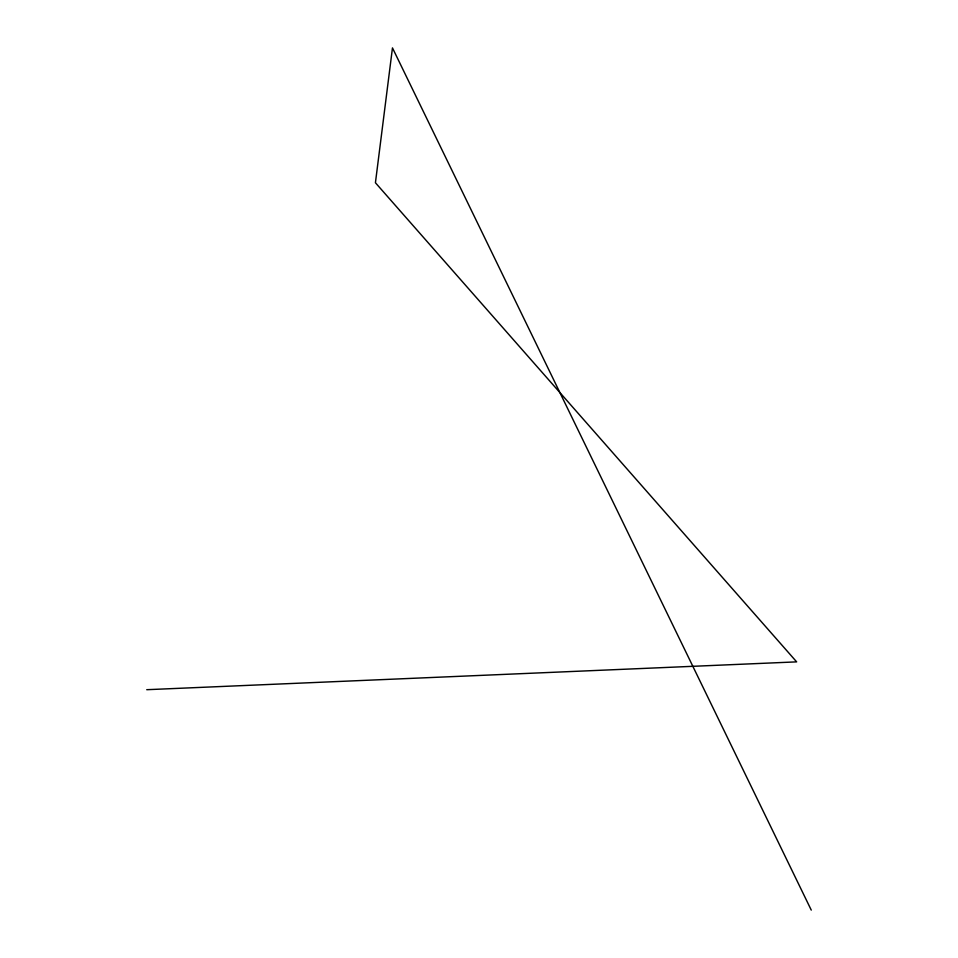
<?xml version="1.0" encoding="UTF-8"?>
<svg xmlns="http://www.w3.org/2000/svg" width="958" height="958" viewBox="0 0 958 958"><rect width="100%" height="100%" fill="white"/><g stroke="black" fill="none" stroke-linecap="round" stroke-linejoin="round"><path stroke-width="1.44" d="M146.742 689.7L796.649 661.87L375.428 182.75L392.469 47.9L811.258 910.1"/></g></svg>
